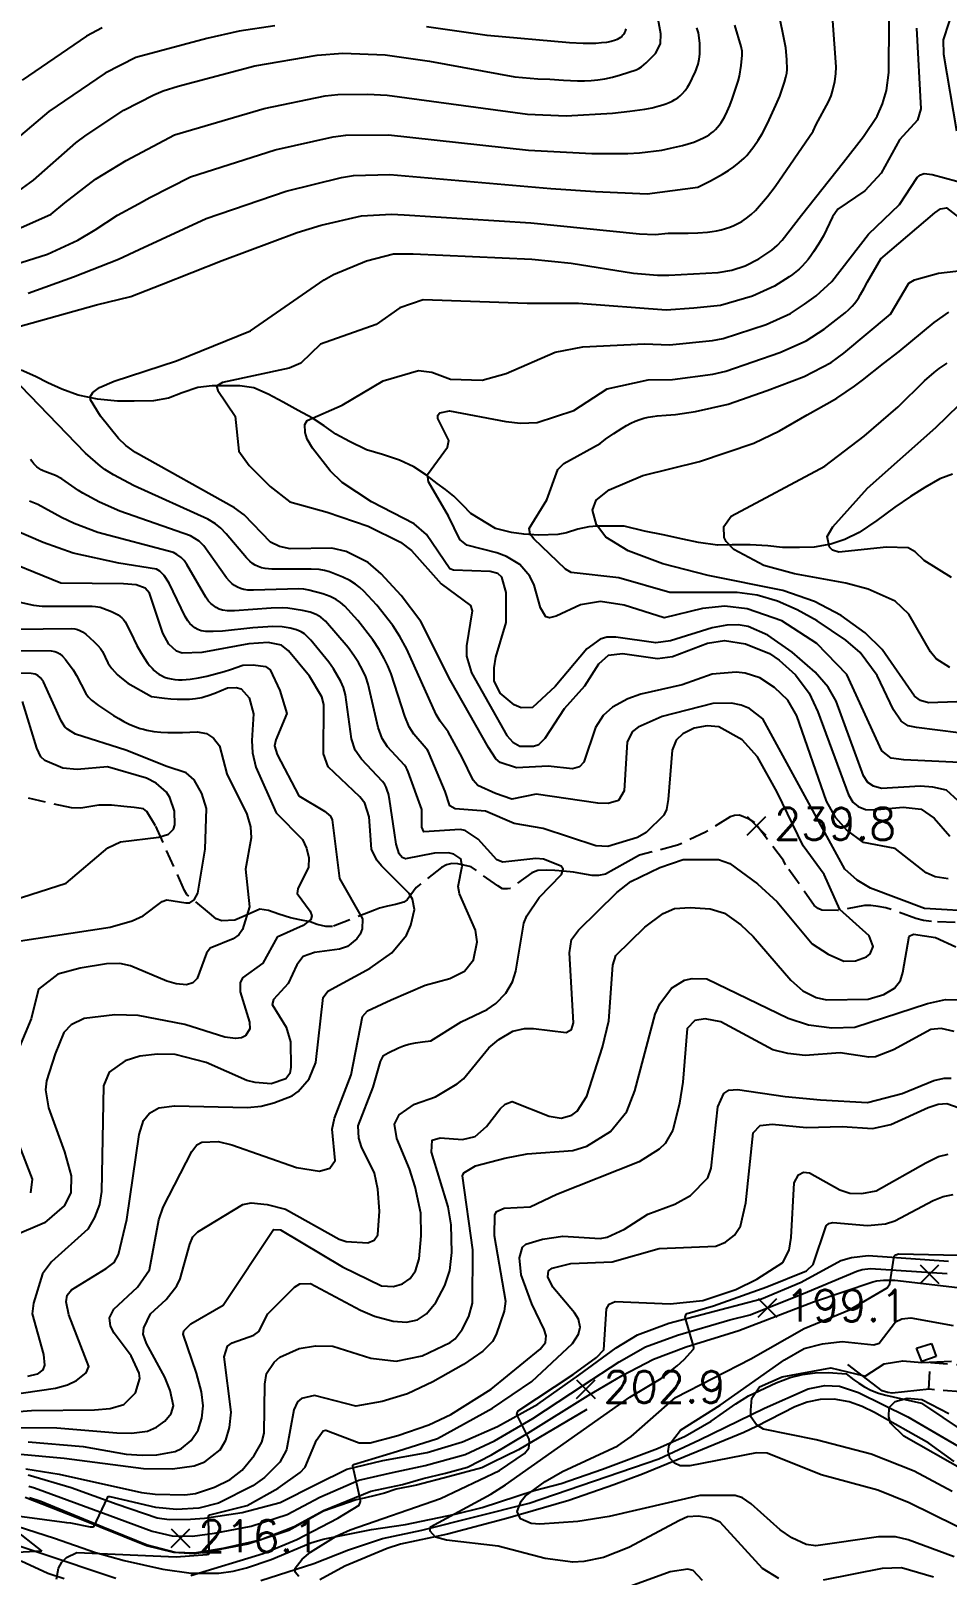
# Model space of a CAD drawing. Extents: x 197794 to 200030, y 561152 to 563931.
# Drawn here: x 199535.1 to 199795.2, y 561743 to 562181.1 of the extents above; entities that cross this region are included whole.
import ezdxf

# ---------------------------------------------------------------- set-up
doc = ezdxf.new("R2010")
doc.units = 0
doc.linetypes.add('5M2P5', pattern=[7.5, 5, -2.5])
for name, color, linetype in [('A0013110', 1, 'CONTINUOUS'), ('A0023119', 1, '5M2P5'), ('A0023210', 7, 'CONTINUOUS'), ('B0014116', 7, '5M2P5'), ('B0024120', 3, 'B0024120'), ('C0052211', 1, 'CONTINUOUS'), ('E0022112', 5, 'CONTINUOUS'), ('E0022115', 7, 'CONTINUOUS'), ('E0032111', 5, 'CONTINUOUS'), ('E0042326', 5, 'CONTINUOUS'), ('F0017111', 30, 'CONTINUOUS'), ('F0017114', 7, 'CONTINUOUS'), ('F0027132', 7, 'CONTINUOUS'), ('F0027217', 7, 'CONTINUOUS')]:
    doc.layers.add(name, color=color, linetype=linetype)
doc.styles.add('NGSW', font='romans.shx', dxfattribs={"bigfont": 'ngsw.shx'})
doc.linetypes.add('B0024120', pattern='A,10,-1.75,[133,ltypeshp.shx,S=0.75,R=0,X=0,Y=0],-3.25', length=15)

# ---------------------------------------------------------------- blocks, each defined once
blk = doc.blocks.new('F0027217')
at = {"layer": 'F0027217'}
for p, q in [((-2.652, 2.652), (2.652, -2.652)), ((-2.652, -2.652), (2.652, 2.652))]:
    blk.add_line(p, q, dxfattribs=at)
blk = doc.blocks.new('E0042326')
at = {"layer": 'E0042326'}
for p, q in [((24.848, 3.745), (34.848, -0.005)), ((24.848, -0.005), (24.848, 3.745)), ((-0.152, -0.005), (24.848, -0.005)), ((34.848, -0.005), (24.848, -3.755)), ((24.848, -0.005), (24.848, -3.755))]:
    blk.add_line(p, q, dxfattribs=at)

msp = doc.modelspace()

# ---------------------------------------------------------------- linework, layer by layer
at = {"layer": 'A0013110', "flags": 128}
for points in [[(199534.4, 561771.45), (199546.52, 561767.88), (199559.64, 561763.09), (199570.96, 561759.26), (199574.354, 561758.754), (199580.449, 561758.814), (199584.42, 561759.142), (199595.098, 561760.781), (199605.918, 561763.607), (199616.18, 561768.792), (199624.847, 561773.081), (199635.041, 561775.546), (199647.597, 561777.774), (199657.661, 561780.782), (199667.541, 561785.131), (199679.03, 561791.534), (199690.696, 561799.739), (199701.274, 561807.47), (199707.302, 561811.201), (199716.168, 561814.445), (199730.944, 561818.376), (199742.513, 561821.333), (199753.767, 561826.096), (199765.056, 561832.213), (199768.079, 561833.114), (199772.753, 561833.679), (199795.561, 561832.102)], [(199534.76, 561765.01), (199537.95, 561763.96), (199555.53, 561756.67), (199568.14, 561751.58), (199576.07, 561749.51), (199581.59, 561749.35), (199590.14, 561750.72), (199600.17, 561753.02), (199609.89, 561756.77), (199618.21, 561761.36), (199631.66, 561766.81), (199640.583, 561768.724), (199646.522, 561770.375), (199652.849, 561771.954), (199659.108, 561773.66), (199665.909, 561777.076), (199676.235, 561783.267), (199693.319, 561793.987), (199702.953, 561799.617), (199711.831, 561804.259), (199721.143, 561807.745), (199736.034, 561812.409), (199757.289, 561820.571), (199774.09, 561826.194), (199775.247, 561826.467), (199777.12, 561826.692), (199780.387, 561826.693), (199794.893, 561824.978), (199801.245, 561824.219)]]:
    msp.add_lwpolyline(points, dxfattribs=at)
at = {"layer": 'A0023119'}
msp.add_lwpolyline([(199797.497, 561928.164), (199790.775, 561928.41), (199788.51, 561928.76), (199786.357, 561929.329), (199777.763, 561932.348), (199775.594, 561932.715), (199773.565, 561932.979), (199771.729, 561933.025), (199764.183, 561931.528), (199759.654, 561931.695), (199758.639, 561932.155), (199757.473, 561932.937), (199749.372, 561944.523), (199748.79, 561945.71), (199740.639, 561956.457), (199739.053, 561957.483), (199736.235, 561958.635), (199734.863, 561958.507), (199733.614, 561958.118), (199726.655, 561953.792), (199718.706, 561950.057), (199707.904, 561947.29), (199704.642, 561945.486), (199700.604, 561943.154), (199698.196, 561941.896), (199696.231, 561941.486), (199694.43, 561941.515), (199691.272, 561942.071), (199689.112, 561942.448), (199686.209, 561942.682), (199683.857, 561942.9), (199681.392, 561942.987), (199679.067, 561942.944), (199677.278, 561942.29), (199671.132, 561937.757), (199670.372, 561937.667), (199668.974, 561937.706), (199667.677, 561938.54), (199660.105, 561943.94), (199656.335, 561944.783), (199654.577, 561944.899), (199653.067, 561944.509), (199651.645, 561943.752), (199644.481, 561938.052), (199641.933, 561934.599), (199640.991, 561933.914), (199638.599, 561933.241), (199636.336, 561932.813), (199634.127, 561932.237), (199632.634, 561931.689), (199620.756, 561927.004), (199618.841, 561926.997), (199616.374, 561927.565), (199614.405, 561928.388), (199611.483, 561928.928), (199608.851, 561929.434), (199605.516, 561930.479), (199602.567, 561931.595), (199600.127, 561931.927), (199598.224, 561931.125), (199595.039, 561929.627), (199593.041, 561928.807), (199589.309, 561928.592), (199587.743, 561929.216), (199585.805, 561930.843), (199579.352, 561936.107), (199578.78, 561937.198), (199570.548, 561955.584), (199568.042, 561959.674), (199567.113, 561960.422), (199564.48, 561960.797), (199561.49, 561961.031), (199558.036, 561961.473), (199554.444, 561961.486), (199552.138, 561961.066), (199549.272, 561960.636), (199546.624, 561960.644), (199532.811, 561963.766)], dxfattribs=at)
at = {"layer": 'A0023210', "flags": 128}
msp.add_lwpolyline([(199534.58, 561768.23), (199536.175, 561767.705), (199557.585, 561759.88), (199569.55, 561755.42), (199575.212, 561754.132), (199581.019, 561754.082), (199587.28, 561754.931), (199597.634, 561756.901), (199607.904, 561760.189), (199617.195, 561765.076), (199628.253, 561769.945), (199637.812, 561772.135), (199647.06, 561774.075), (199658.384, 561777.221), (199666.725, 561781.103), (199677.632, 561787.401), (199692.008, 561796.863), (199702.114, 561803.543), (199709.566, 561807.73), (199718.656, 561811.095), (199733.489, 561815.393), (199739.273, 561816.871), (199755.528, 561823.334), (199769.573, 561829.204), (199771.084, 561829.654), (199773.422, 561829.937), (199795.227, 561828.54)], dxfattribs=at)
at = {"layer": 'B0014116'}
msp.add_lwpolyline([(199786.477, 561807.347), (199790.746, 561808.709), (199792.079, 561804.991), (199788.008, 561803.575)], close=True, dxfattribs=at)
at = {"layer": 'B0014116', "flags": 128}
msp.add_lwpolyline([(199790.002, 561795.727), (199790.484, 561803.348), (199800.574, 561802.484), (199800.516, 561801.478), (199802.281, 561801.214), (199802.171, 561797.357), (199800.616, 561797.465), (199800.466, 561794.836)], close=True, dxfattribs=at)
at = {"layer": 'B0024120', "flags": 128}
msp.add_lwpolyline([(199790.089, 561795.719), (199779.613, 561794.584), (199778.397, 561794.755), (199776.747, 561795.305), (199766.976, 561802.767)], dxfattribs=at)
at = {"layer": 'C0052211', "flags": 128}
msp.add_lwpolyline([(199692.97, 561789.93), (199673.51, 561778.54), (199666.14, 561774.9), (199663.15, 561773.47), (199653.95, 561770.94), (199644.63, 561768.55), (199638.84, 561767.39), (199635.48, 561766.22), (199633.22, 561765.66), (199629.77, 561764.81), (199627.45, 561764.38), (199618.17, 561761.12), (199608.36, 561755.67), (199596.71, 561751.76), (199584.82, 561749.46), (199581.47, 561749.07), (199575.71, 561749.41), (199567.93, 561751.31), (199548.44, 561759.16), (199533.54, 561765.03)], dxfattribs=at)
at = {"layer": 'E0022112', "flags": 128}
msp.add_lwpolyline([(199796.77, 562055.318), (199793.156, 562054.037), (199788.873, 562051.574), (199784.835, 562049.068), (199780.371, 562046.036), (199775.237, 562042.215), (199770.206, 562038.848), (199766.167, 562036.849), (199762.239, 562035.48), (199757.469, 562034.65), (199753.335, 562034.521), (199748.51, 562034.599), (199744.33, 562035.055), (199739.33, 562035.291), (199734.208, 562035.272), (199730.004, 562035.256), (199724.608, 562035.935), (199720.138, 562036.959), (199714.574, 562038.162), (199709.317, 562039.235), (199703.561, 562040.648), (199695.729, 562040.619), (199693.475, 562040.427), (199690.418, 562039.751), (199687.152, 562038.751), (199684.689, 562038.262), (199679.288, 562038.102), (199675.074, 562038.313), (199671.515, 562038.781), (199667.027, 562039.918), (199659.975, 562044.21), (199657.763, 562046.614), (199655.184, 562049.105), (199652.817, 562051.036), (199650.495, 562052.75), (199647.4, 562055.098), (199643.852, 562057.489), (199639.789, 562059.327), (199634.976, 562060.9), (199630.391, 562062.29), (199625.592, 562064.606), (199621.73, 562066.76), (199618.391, 562069.081), (199615.07, 562071.272), (199611.041, 562073.398), (199606.759, 562075.751), (199602.458, 562078.06), (199598.379, 562079.837), (199594.443, 562080.46), (199590.352, 562080.454), (199586.62, 562080.388), (199582.496, 562079.927), (199578.07, 562078.425), (199574.151, 562076.942), (199569.959, 562076.192), (199564.435, 562076.049), (199559.671, 562076.11), (199554.049, 562076.605), (199548.52, 562077.8), (199543.934, 562079.452), (199539.933, 562081.282), (199536.395, 562083.034), (199532.359, 562084.899)], dxfattribs=at)
at = {"layer": 'E0022115', "flags": 128}
for points in [[(199600.369, 561741.473), (199615.468, 561746.284), (199625.311, 561750.179), (199634.934, 561753.388), (199646.131, 561755.732), (199676.553, 561763.354), (199713.41, 561775.947), (199724.962, 561781.389), (199743.38, 561790.344), (199755.734, 561795.812), (199760.517, 561796.761), (199764.611, 561796.598), (199770.063, 561794.827), (199784.093, 561787.911), (199808.571, 561773.647)], [(199494.11, 561763.866), (199559.268, 561742.075)]]:
    msp.add_lwpolyline(points, dxfattribs=at)
at = {"layer": 'E0032111', "flags": 128}
for points in [[(199520.55, 561760.27), (199541.86, 561753.49), (199553.45, 561749.41), (199561.59, 561747.11), (199572.6, 561744.66), (199580.58, 561743.58), (199588.46, 561743.52), (199592.54, 561744.11), (199596.29, 561745.03), (199603.32, 561747.46), (199614.6, 561752.1), (199618.05, 561753.18), (199631.78, 561755.91), (199641.5, 561757.35), (199655.58, 561760.24), (199663.21, 561762.21), (199678.01, 561766.96), (199685.61, 561769.01), (199697.42, 561773.04), (199712.96, 561778.93), (199720.85, 561782.41), (199728.21, 561786.63), (199735.24, 561791.63), (199738.85, 561793.82), (199746.68, 561797.57), (199750.63, 561799.03), (199754.19, 561799.93), (199757.78, 561800.42), (199761.54, 561800.49), (199766.507, 561800.137), (199768.765, 561798.396), (199770.138, 561797.435), (199771.731, 561796.447), (199773.561, 561795.471), (199775.74, 561794.634), (199777.822, 561794.078), (199779.921, 561793.614), (199787.932, 561791.758), (199800.08, 561783.64)], [(199797.18, 561775.19), (199790.04, 561780.39), (199774.61, 561789.1), (199771.07, 561790.85), (199767.36, 561792.19), (199763.1, 561792.88), (199759.12, 561792.83), (199755.47, 561792.08), (199751.97, 561790.73), (199741.06, 561785.2), (199737.49, 561783.47), (199708.76, 561771.64), (199700.56, 561768.57), (199687.78, 561764.2), (199670.48, 561759.12), (199653.4, 561754.65), (199640.06, 561751.78), (199636.24, 561750.58), (199624.27, 561745.54), (199617.13, 561741.61)], [(199544.57, 561741.92), (199539.92, 561743.46), (199532.41, 561746.93)]]:
    msp.add_lwpolyline(points, dxfattribs=at)
at = {"layer": 'F0017111'}
for points, elevation in [([(199529.102, 562096.55), (199553.77, 562103.44), (199563.5, 562105.73), (199572.2, 562109.14), (199589.42, 562115.98), (199610.75, 562123.97), (199617.49, 562126.05), (199628.99, 562128.62), (199637.48, 562129.09), (199641.09, 562128.99), (199677.02, 562126.67), (199707.9, 562123.54), (199712.36, 562123.38), (199715.999, 562123.714), (199721.67, 562123.705), (199724.449, 562123.806), (199727.162, 562124.035), (199728.487, 562124.21), (199729.786, 562124.433), (199731.057, 562124.709), (199732.298, 562125.043), (199733.506, 562125.441), (199734.677, 562125.908), (199735.81, 562126.449), (199736.9, 562127.07), (199738.253, 562127.999), (199739.54, 562129.053), (199740.771, 562130.215), (199741.954, 562131.466), (199743.1, 562132.788), (199744.218, 562134.165), (199746.407, 562137.007), (199757.133, 562152.726), (199758.036, 562154.559), (199761.495, 562160.993), (199762.26, 562162.723), (199762.694, 562164.016), (199763.309, 562166.754), (199763.627, 562168.909), (199763.741, 562170.984), (199762.29, 562190.601)], 230), ([(199797.926, 562152.673), (199794.231, 562174.402), (199794.137, 562178.641), (199799.025, 562193.49)], 215), ([(199534.34, 562106.73), (199547.24, 562111.33), (199560.01, 562116.37), (199565.91, 562119.12), (199584.91, 562127.87), (199607.61, 562135.69), (199623.28, 562139.56), (199626.75, 562140.1), (199637.06, 562140.37), (199682.7, 562136.46), (199695.35, 562135.53), (199710.1, 562134.94), (199724.42, 562136.8), (199727.994, 562138.584), (199729.746, 562139.511), (199731.456, 562140.479), (199733.108, 562141.504), (199734.69, 562142.597), (199736.187, 562143.775), (199737.585, 562145.05), (199738.323, 562145.815), (199739.028, 562146.613), (199739.702, 562147.442), (199740.346, 562148.299), (199741.557, 562150.092), (199742.677, 562151.973), (199743.726, 562153.924), (199744.721, 562155.928), (199746.621, 562160.025), (199747.751, 562162.662), (199749.062, 562166.559), (199749.438, 562167.99), (199749.659, 562169.13), (199749.76, 562170.222), (199749.736, 562173.054), (199749.437, 562176.332), (199747.183, 562187.587)], 235), ([(199604.38, 562182.56), (199594.21, 562181.02), (199585.03, 562178.97), (199564.9, 562173.6), (199556.2, 562169.12), (199540.27, 562158.23), (199528.52, 562148.31)], 255), ([(199530.54, 562114.81), (199539.81, 562117.81), (199548.42, 562121.72), (199553.38, 562124.72), (199559.68, 562128.82), (199565.64, 562132.02), (199568.86, 562133.85), (199580.41, 562139.77), (199604.48, 562147.41), (199620.98, 562151.12), (199624.52, 562151.58), (199636.64, 562151.65), (199676.39, 562147.25), (199694.35, 562146.38), (199704.55, 562146.38), (199707.84, 562146.51), (199714.23, 562147.33), (199716.647, 562147.822), (199720.046, 562148.632), (199721.701, 562149.084), (199723.305, 562149.594), (199724.838, 562150.182), (199726.285, 562150.865), (199726.971, 562151.248), (199727.628, 562151.663), (199728.255, 562152.112), (199728.849, 562152.596), (199729.464, 562153.174), (199730.04, 562153.795), (199730.579, 562154.458), (199731.084, 562155.158), (199731.557, 562155.893), (199732, 562156.66), (199732.811, 562158.28), (199733.538, 562159.993), (199734.201, 562161.775), (199735.421, 562165.458), (199735.914, 562166.908), (199736.255, 562168.243), (199736.784, 562171.293), (199737.028, 562174.259), (199736.983, 562175.424), (199736.765, 562176.668), (199734.955, 562182.727)], 240), ([(199531.35, 562124.87), (199540.88, 562129.18), (199544.8, 562132.34), (199553.43, 562139.08), (199562.15, 562144.34), (199575.9, 562151.66), (199601.34, 562159.14), (199618.69, 562162.68), (199622.28, 562163.06), (199630.69, 562163.19), (199636.22, 562162.93), (199676.07, 562157.54), (199687.08, 562157.05), (199700.26, 562157.78), (199705.137, 562158.369), (199709.434, 562158.966), (199711.513, 562159.347), (199713.51, 562159.826), (199714.469, 562160.112), (199715.396, 562160.435), (199716.289, 562160.8), (199717.144, 562161.209), (199717.957, 562161.667), (199718.726, 562162.178), (199719.446, 562162.747), (199720.114, 562163.377), (199720.841, 562164.212), (199721.499, 562165.127), (199722.099, 562166.113), (199722.649, 562167.156), (199723.159, 562168.247), (199723.641, 562169.372), (199724.554, 562171.68), (199724.855, 562173.155), (199724.988, 562174.513), (199725.026, 562175.997), (199724.977, 562177.603), (199724.841, 562179.188), (199724.621, 562180.585), (199724.161, 562181.974)], 245), ([(199555.38, 562182.04), (199550.91, 562179.64), (199532.7, 562167.12)], 260), ([(199786.477, 562181.938), (199787.776, 562159.064), (199786.822, 562155.818), (199781.716, 562150.195), (199776.494, 562140.759), (199771.798, 562135.77), (199764.155, 562130.539), (199762.645, 562128.357), (199760.086, 562122.947), (199758.727, 562120.648), (199757.307, 562118.409), (199756.556, 562117.331), (199755.767, 562116.29), (199754.933, 562115.294), (199754.045, 562114.349), (199753.182, 562113.535), (199752.274, 562112.764), (199751.328, 562112.031), (199750.35, 562111.33), (199748.326, 562109.995), (199746.25, 562108.71), (199739.92, 562105.85), (199730.89, 562103.22), (199723.35, 562102.43), (199715.49, 562101.94), (199690.61, 562103.82), (199676, 562103.75), (199646.49, 562104.86), (199639.88, 562102.554), (199633.137, 562097.875), (199617.306, 562092.235), (199611.741, 562086.892), (199608.411, 562085.472), (199589.56, 562081.364), (199587.811, 562080.34), (199588.223, 562079.08), (199593.108, 562071.854), (199594.194, 562061.933), (199597.072, 562057.792), (199603.077, 562051.862), (199608.643, 562047.543), (199619.189, 562044.589), (199630.877, 562040.606), (199640.091, 562036.077), (199643.159, 562033.676), (199651.581, 562024.28), (199659.911, 562018.075), (199660.402, 562016.573), (199658.79, 562006.63), (199658.793, 562003.736), (199660.156, 561999.034), (199670.2, 561981.24), (199671.968, 561979.293), (199673.895, 561978.186), (199677.829, 561978.164), (199679.278, 561978.678), (199681.086, 561980.441), (199686.638, 561988.887), (199692.344, 561995.286), (199696.301, 562001.532), (199699.098, 562004.006), (199703.068, 562004.439), (199712.997, 562003.032), (199717.286, 562003.598), (199727.209, 562007.431), (199732.021, 562008.215), (199737.945, 562007.26), (199744.784, 562004.483), (199747.568, 562002.63), (199752.129, 561998.391), (199756.029, 561993.209), (199758.499, 561987.932), (199767.214, 561964.358), (199768.467, 561962.321), (199769.94, 561961.046), (199772.067, 561960.184), (199774.302, 561960.093), (199782.768, 561960.906), (199787.811, 561960.359), (199791.487, 561957.755), (199795.975, 561952.642)], 220), ([(199703.974, 562181.719), (199703.834, 562181.06), (199703.666, 562180.634), (199703.443, 562180.241), (199703.165, 562179.88), (199702.835, 562179.55), (199702.455, 562179.249), (199702.025, 562178.977), (199701.549, 562178.733), (199701.028, 562178.515), (199699.858, 562178.155), (199698.529, 562177.888), (199697.056, 562177.707), (199695.453, 562177.601), (199693.734, 562177.564), (199691.915, 562177.586), (199688.031, 562177.775), (199664.612, 562179.862), (199647.43, 562182.31)], 255), ([(199798.295, 561962.707), (199794.997, 561965.685), (199791.13, 561966.597), (199787.613, 561966.812), (199776.57, 561966.163), (199774.295, 561966.806), (199772.661, 561967.888), (199771.422, 561969.732), (199763.682, 561990.996), (199761.452, 561994.881), (199757.738, 561999.203), (199751.241, 562004.891), (199744.348, 562009.721), (199738.715, 562012.113), (199735.856, 562012.569), (199732.704, 562012.549), (199728.525, 562011.752), (199716.653, 562008.078), (199712.483, 562007.536), (199701.182, 562009.1), (199698.637, 562009.093), (199696.697, 562008.548), (199692.904, 562005.836), (199683.96, 561995.098), (199677.54, 561989.183), (199674.285, 561989.062), (199672.32, 561989.911), (199668.357, 561993.209), (199666.617, 561996.743), (199666.599, 562000.418), (199667.138, 562003.422), (199670.056, 562013.323), (199670.065, 562021.805), (199668.794, 562026.129), (199667.706, 562027.195), (199665.508, 562027.708), (199655.121, 562028.105), (199654.068, 562028.523), (199647.396, 562038.269), (199643.91, 562041.302), (199631.779, 562047.559), (199623.451, 562052.997), (199620.036, 562056.353), (199615.03, 562062.785), (199613.595, 562065.301), (199612.964, 562067.182), (199612.925, 562069.424), (199613.559, 562070.572), (199623.468, 562074.911), (199635.103, 562081.802), (199645.174, 562084.777), (199648.926, 562084.298), (199654.273, 562082.334), (199663.269, 562082.053), (199670.079, 562083.948), (199683.92, 562089.987), (199691.806, 562091.469), (199709.32, 562092.332), (199716.36, 562092.06), (199728.61, 562093.29), (199731.62, 562093.89), (199743.83, 562097.85), (199750.7, 562100.97), (199754.71, 562103.58), (199758, 562105.99), (199762.44, 562110.07), (199772.922, 562123.427), (199781.705, 562131.881), (199786.712, 562139.538), (199787.604, 562140.258), (199788.679, 562140.664), (199790.916, 562140.406), (199801.469, 562137.582)], 215), ([(199798.823, 561973.593), (199782.927, 561974.287), (199779.344, 561974.813), (199776.683, 561976.879), (199766.77, 561998.494), (199758.265, 562007.277), (199748.328, 562013.743), (199738.411, 562017.117), (199732.061, 562017.93), (199725.796, 562017.205), (199714.896, 562014.555), (199703.497, 562018.182), (199696.808, 562019.235), (199691.099, 562018.26), (199684.199, 562015.08), (199682.35, 562014.597), (199681.313, 562014.902), (199679.745, 562017.476), (199678.033, 562023.861), (199676.747, 562026.424), (199673.933, 562029.757), (199670.179, 562032.046), (199667.421, 562033.073), (199658.831, 562035.23), (199656.876, 562036.848), (199653.641, 562043.462), (199647.965, 562053.191), (199647.709, 562055.253), (199653.409, 562063.031), (199653.765, 562064.947), (199650.652, 562071.194), (199650.638, 562072.133), (199651.18, 562072.769), (199654.001, 562073.308), (199669.902, 562070.347), (199674.095, 562069.856), (199678.806, 562070.026), (199689.225, 562073.456), (199698.678, 562079.607), (199710.382, 562082.121), (199717.23, 562082.19), (199728.7, 562083.71), (199732.35, 562084.57), (199747.74, 562089.85), (199755.15, 562093.22), (199760.26, 562096.53), (199766.25, 562101.13), (199767.28, 562102.072), (199768.26, 562103.055), (199768.919, 562103.818), (199769.531, 562104.62), (199770.102, 562105.455), (199770.64, 562106.318), (199771.641, 562108.103), (199772.588, 562109.932), (199776.418, 562116.464), (199791.71, 562129.554), (199793.361, 562130.673), (199795.008, 562130.928), (199801.324, 562126.044)], 210), ([(199804.392, 561981.21), (199786.544, 561983.469), (199784.165, 561983.991), (199782.176, 561985.3), (199779.975, 561988.451), (199775.331, 561998.221), (199770.536, 562004.779), (199766.476, 562008.221), (199758.284, 562013.719), (199752.681, 562016.877), (199747.026, 562019.363), (199741.32, 562021.035), (199735.563, 562021.747), (199716.466, 562021.76), (199702.049, 562025.91), (199688.526, 562027.425), (199686.878, 562028.364), (199677.845, 562037.042), (199676.847, 562038.321), (199676.566, 562039.993), (199681.604, 562048.059), (199684.685, 562056.731), (199686.383, 562058.394), (199696.695, 562064.073), (199698.253, 562065.288), (199700.593, 562066.922), (199702.967, 562068.459), (199704.177, 562069.161), (199705.408, 562069.802), (199706.663, 562070.37), (199707.949, 562070.853), (199709.157, 562071.214), (199710.39, 562071.504), (199711.644, 562071.732), (199712.916, 562071.909), (199715.499, 562072.151), (199718.11, 562072.31), (199723.79, 562073.18), (199733.08, 562075.24), (199744.14, 562079.08), (199754.63, 562083.11), (199762.33, 562087.09), (199765.846, 562089.667), (199779.089, 562100.806), (199784.375, 562109.518), (199785.898, 562110.49), (199792.749, 562112.417), (199802.603, 562113.489)], 205), ([(199796.016, 562000.533), (199792.08, 562002.94), (199790.476, 562004.988), (199784.346, 562015.616), (199780.495, 562019.334), (199772.76, 562022.688), (199766.428, 562024.465), (199751.851, 562027.095), (199743.151, 562029.476), (199734.674, 562034.02), (199732.503, 562036.254), (199731.963, 562037.439), (199731.805, 562040.511), (199733.885, 562043.461), (199760.468, 562057.61), (199771.699, 562066.121), (199781.324, 562074.464), (199788.787, 562081.801), (199791.499, 562084.222), (199792.913, 562085.337), (199794.397, 562086.335), (199795.23, 562086.812)], 195), ([(199804.757, 561931.193), (199788.826, 561932.127), (199773.459, 561937.938), (199769.628, 561940.176), (199766.19, 561943.314), (199742.896, 561985.922), (199739.153, 561988.85), (199736.743, 561989.867), (199734.042, 561990.426), (199728.728, 561990.323), (199714.363, 561986.617), (199707.483, 561983.614), (199705.897, 561982.307), (199704.395, 561979.456), (199703.516, 561965.555), (199701.932, 561962.812), (199699.02, 561961.948), (199696.073, 561961.988), (199678.538, 561964.567), (199671.686, 561963.165), (199666.987, 561964.725), (199662, 561967.049), (199660.69, 561968.57), (199657.525, 561974.93), (199653.568, 561982.289), (199651.271, 561985.27), (199650.143, 561987.185), (199641.815, 562005.716), (199639.87, 562009.306), (199637.853, 562012.392), (199633.288, 562018.164), (199629.647, 562022.179), (199628.512, 562023.238), (199627.303, 562024.159), (199625.697, 562025.153), (199623.679, 562026.151), (199619.851, 562027.634), (199618.492, 562028.019), (199616.979, 562028.28), (199614.647, 562028.454), (199603.514, 562028.442), (199601.62, 562028.575), (199600.549, 562028.823), (199599.674, 562029.154), (199598.838, 562029.559), (199598.045, 562030.043), (199597.278, 562030.653), (199596.311, 562031.66), (199590.56, 562038.465), (199589.028, 562040.077), (199587.556, 562041.281), (199585.327, 562042.625), (199564.432, 562052.082), (199558.559, 562055.202), (199556.161, 562056.693), (199554.855, 562057.65), (199550.659, 562061.365), (199532.304, 562080.365)], 230), ([(199796.438, 562026.038), (199788.687, 562030.892), (199786.116, 562033.314), (199784.11, 562034.478), (199778.008, 562034.647), (199764.483, 562033.216), (199762.671, 562033.804), (199761.812, 562034.631), (199761.189, 562037.662), (199762.787, 562040.412), (199772.562, 562051.366), (199791.964, 562068.587), (199798.532, 562074.905)], 190), ([(199534.379, 561780.82), (199549.977, 561779.514), (199562.189, 561777.273), (199566.725, 561776.998), (199570.899, 561777.097), (199576.122, 561778.086), (199577.884, 561778.94), (199580.616, 561781.227), (199582.572, 561784.149), (199583.669, 561787.497), (199584.011, 561791.007), (199583.537, 561794.965), (199582.158, 561800.305), (199578.385, 561811.322), (199578.503, 561812.251), (199580.575, 561814.328), (199589.669, 561819.615), (199603.986, 561841.013), (199605.949, 561840.945), (199623.583, 561830.439), (199634.672, 561825.104), (199638.034, 561824.885), (199640.645, 561825.624), (199642.772, 561827.188), (199644.294, 561829.326), (199645.343, 561832.748), (199645.909, 561839.249), (199645.811, 561845.655), (199644.166, 561853.109), (199642.558, 561858.239), (199638.958, 561866.883), (199638.315, 561870.94), (199639.712, 561873.538), (199643.992, 561876.599), (199650.004, 561878.687), (199656.094, 561882.41), (199657.889, 561883.791), (199665.155, 561892.548), (199667.914, 561894.953), (199671.919, 561897.335), (199675.237, 561898.092), (199677.795, 561898.074), (199687.027, 561896.954), (199688.58, 561897.778), (199689.129, 561899.724), (199688.031, 561919.568), (199688.538, 561923.3), (199690.555, 561925.938), (199701.468, 561936.639), (199705.452, 561939.785), (199713.636, 561943.791), (199720.306, 561946.039), (199730.315, 561946.048), (199733.515, 561944.913), (199741.386, 561939.082), (199746.944, 561933.989), (199756.93, 561922.081), (199761.479, 561919.207), (199765.888, 561917.171), (199769.157, 561917.26), (199772.306, 561918.404), (199773.328, 561919.242), (199774.247, 561921.312), (199773.054, 561924.333), (199764.782, 561931.879), (199760.298, 561941.816), (199754.355, 561949.89), (199746.959, 561965.174), (199741.37, 561975.192), (199737.057, 561980.015), (199730.393, 561983.689), (199727.112, 561983.999), (199723.364, 561983.261), (199720.205, 561981.725), (199718.327, 561979.935), (199717.135, 561977.074), (199716.029, 561963.099), (199715.551, 561960.22), (199714.751, 561958.593), (199709.82, 561953.734), (199707.307, 561952.257), (199698.916, 561949.68), (199695.461, 561949.905), (199680.502, 561954.842), (199672.269, 561956.249), (199664.185, 561959.79), (199655.547, 561960.418), (199654.016, 561961.258), (199652.701, 561965.315), (199648.16, 561976.14), (199647.951, 561976.625), (199647.721, 561977.058), (199647.361, 561977.56), (199643.853, 561981.624), (199642.539, 561983.715), (199641.306, 561986.654), (199637.371, 561998.74), (199636.491, 562000.944), (199635.421, 562003.089), (199633.978, 562005.613), (199632.205, 562008.33), (199627.914, 562013.827), (199624.207, 562017.93), (199623.024, 562018.983), (199621.776, 562019.803), (199620.125, 562020.62), (199618.047, 562021.391), (199614.04, 562022.45), (199612.636, 562022.695), (199611.179, 562022.83), (199598.276, 562022.431), (199596.695, 562022.487), (199595.537, 562022.658), (199594.599, 562022.94), (199593.749, 562023.32), (199592.946, 562023.785), (199592.191, 562024.325), (199591.474, 562024.97), (199590.626, 562025.973), (199584.177, 562035.011), (199582.872, 562036.335), (199580.467, 562037.871), (199560.421, 562044.884), (199554.58, 562047.411), (199549.84, 562049.959), (199548.665, 562050.717), (199543.951, 562054.037), (199542.119, 562054.973), (199539.065, 562056.087), (199538.603, 562056.307), (199538.093, 562056.591), (199537.478, 562056.982), (199536.839, 562057.437), (199536.319, 562057.876), (199535.945, 562058.277), (199535.651, 562058.668), (199535.389, 562059.074), (199535.118, 562059.576)], 235), ([(199531.344, 561784.847), (199542.511, 561784.819), (199559.493, 561783.4), (199563.73, 561783.302), (199568.26, 561783.834), (199570.769, 561784.919), (199573.144, 561786.658), (199574.92, 561788.797), (199575.576, 561791.029), (199574.699, 561795.374), (199573.167, 561799.146), (199567.939, 561808.675), (199567.031, 561811.372), (199567.169, 561813.174), (199569.105, 561817.075), (199573.572, 561821.227), (199576.545, 561825.028), (199577.527, 561827.061), (199580.227, 561836.909), (199581.098, 561838.939), (199582.543, 561840.34), (199595.307, 561848.143), (199597.66, 561848.65), (199602.225, 561848.143), (199607.356, 561846.851), (199622.649, 561838.319), (199624.656, 561837.659), (199630.79, 561837.248), (199632.562, 561838.059), (199633.623, 561839.54), (199634.066, 561846.228), (199633.61, 561852.467), (199632.671, 561857), (199628.996, 561864.47), (199628.237, 561867.005), (199628.054, 561870.505), (199632.25, 561881.442), (199634.34, 561888.723), (199635.235, 561890.456), (199636.588, 561891.188), (199639.466, 561892.571), (199640.934, 561893.161), (199642.438, 561893.629), (199643.384, 561893.843), (199644.343, 561894.011), (199646.284, 561894.271), (199648.661, 561894.603), (199657.243, 561900.008), (199664.665, 561903.517), (199667.096, 561905.184), (199669.984, 561908.142), (199671.874, 561911.299), (199672.766, 561914.321), (199675.067, 561927.985), (199675.929, 561930.092), (199679.441, 561935.273), (199685.736, 561941.778), (199686.171, 561943.256), (199685.629, 561944.184), (199680.676, 561946.169), (199678.496, 561946.353), (199669.077, 561945.304), (199667.418, 561945.938), (199662.069, 561951.793), (199658.429, 561954.221), (199656.956, 561954.552), (199646.711, 561953.868), (199646.137, 561955.163), (199646.135, 561960.227), (199642.224, 561970.919), (199641.949, 561971.578), (199641.64, 561972.166), (199641.146, 561972.84), (199636.391, 561978.045), (199634.855, 561980.407), (199633.742, 561983.466), (199630.912, 561995.763), (199630.192, 561997.904), (199629.277, 561999.816), (199628.131, 562001.884), (199626.835, 562003.956), (199625.211, 562006.19), (199618.776, 562013.647), (199617.461, 562014.785), (199616.139, 562015.525), (199614.405, 562016.17), (199612.239, 562016.708), (199608.107, 562017.307), (199606.672, 562017.397), (199603.369, 562017.321), (199592.963, 562016.575), (199590.901, 562016.602), (199589.516, 562016.776), (199588.545, 562017.092), (199587.72, 562017.531), (199586.954, 562018.064), (199586.243, 562018.67), (199585.573, 562019.375), (199584.797, 562020.447), (199579.405, 562029.772), (199578.652, 562030.83), (199577.792, 562031.706), (199576.599, 562032.566), (199575.614, 562033.114), (199554.128, 562038.794), (199547.44, 562041.361), (199543.838, 562043.105), (199537.094, 562046.797), (199534.783, 562047.657)], 240), ([(199506.459, 561787.404), (199535.275, 561789.69), (199553.219, 561789.892), (199557.651, 561790.241), (199561.519, 561791.374), (199564.867, 561794.704), (199566.094, 561798.79), (199565.857, 561800.291), (199563.592, 561805.177), (199558.758, 561811.653), (199557.74, 561813.632), (199557.473, 561815.965), (199558.683, 561818.46), (199565.365, 561824.653), (199568.812, 561829.603), (199571.417, 561843.838), (199572.721, 561847.34), (199580.839, 561863.213), (199582.255, 561865.118), (199583.652, 561865.833), (199588.315, 561865.971), (199592.15, 561865.076), (199610.515, 561858.638), (199617.016, 561857.621), (199620.002, 561858.412), (199621.522, 561860.652), (199620.624, 561869.547), (199621.345, 561872.674), (199626.088, 561884.952), (199629.29, 561901.439), (199630.683, 561903.057), (199637.383, 561906.23), (199647.041, 561910.373), (199654.045, 561912.233), (199658.205, 561914.334), (199660.813, 561917.566), (199661.766, 561922.625), (199661.369, 561926.025), (199656.832, 561936.301), (199656.425, 561938.387), (199657.586, 561944.122), (199657.201, 561946.175), (199655.208, 561947.543), (199653.705, 561947.877), (199649.709, 561947.837), (199641.422, 561946.233), (199640.49, 561946.636), (199639.633, 561947.674), (199638.822, 561950.401), (199638.357, 561953.595), (199636.935, 561963.129), (199636.612, 561964.689), (199636.288, 561965.698), (199635.947, 561966.532), (199635.559, 561967.273), (199634.93, 561968.119), (199628.93, 561974.466), (199627.171, 561977.098), (199626.177, 561980.277), (199624.453, 561992.786), (199623.891, 561994.864), (199623.108, 561996.576), (199621.048, 562000.112), (199619.732, 562001.996), (199614.564, 562008.27), (199613.578, 562009.327), (199612.795, 562010.037), (199611.868, 562010.654), (199610.564, 562011.225), (199608.768, 562011.704), (199606.485, 562012.012), (199603.837, 562012.114), (199598.162, 562011.802), (199589.552, 562010.832), (199586.908, 562010.687), (199584.835, 562010.705), (199583.448, 562010.892), (199582.489, 562011.244), (199581.69, 562011.742), (199580.962, 562012.344), (199580.294, 562013.016), (199579.668, 562013.788), (199578.924, 562015.016), (199574.384, 562024.409), (199573.01, 562026.63), (199571.698, 562027.827), (199570.746, 562028.364), (199560.093, 562030.109), (199547.116, 562032.99), (199538.631, 562035.988), (199530.255, 562039.528)], 245), ([(199515.146, 562022.708), (199535.892, 562018.151), (199538.362, 562017.952), (199552.571, 562017.896), (199553.429, 562017.826), (199554.103, 562017.725), (199554.778, 562017.583), (199555.58, 562017.347), (199557.984, 562016.392), (199559.116, 562015.857), (199559.898, 562015.412), (199560.467, 562015.013), (199560.97, 562014.596), (199561.435, 562014.113), (199561.876, 562013.492), (199563.391, 562010.574), (199565.252, 562006.763), (199566.226, 562004.948), (199567.251, 562003.241), (199568.344, 562001.677), (199568.921, 562000.961), (199569.522, 562000.294), (199570.148, 561999.68), (199570.802, 561999.126), (199571.487, 561998.634), (199572.203, 561998.21), (199573.088, 561997.801), (199574.017, 561997.486), (199574.987, 561997.257), (199575.996, 561997.109), (199577.04, 561997.037), (199578.117, 561997.032), (199579.223, 561997.09), (199580.356, 561997.203), (199582.69, 561997.574), (199585.094, 561998.093), (199590.02, 561999.381), (199591.781, 561999.934), (199595.316, 562001.163), (199598.191, 562001.239), (199601.715, 562000.797), (199603.029, 561999.854), (199605.8, 561993.951), (199607.822, 561987.411), (199604.681, 561979.956), (199604.285, 561978.251), (199605.06, 561975.862), (199611.194, 561964.095), (199618.426, 561959.741), (199620.166, 561958.324), (199620.695, 561957.314), (199622.753, 561940.66), (199629.255, 561929.181), (199629.152, 561926.331), (199628.634, 561924.866), (199627.698, 561923.503), (199624.962, 561921.316), (199622.706, 561920.561), (199615.617, 561919.619), (199612.427, 561918.496), (199610.612, 561916.128), (199608.147, 561910.854), (199604.027, 561906.303), (199603.651, 561904.849), (199607.583, 561898.464), (199608.849, 561894.284), (199608.95, 561887.092), (199608.658, 561885.306), (199607.501, 561883.785), (199603.351, 561882.407), (199598.747, 561882.732), (199596.406, 561883.372), (199584.919, 561888.445), (199576.127, 561890.661), (199571.07, 561890.783), (199566.037, 561890.196), (199561.93, 561888.948), (199557.363, 561885.653), (199555.706, 561881.78), (199555.196, 561851.876), (199554.576, 561848.146), (199553.152, 561844.417), (199551.25, 561841.158), (199540.975, 561831.921), (199538.466, 561828.468), (199535.835, 561820.194), (199535.54, 561817.107), (199538.712, 561805.594), (199539.025, 561802.558), (199538.518, 561801.254), (199536.932, 561800.02), (199534.15, 561799.323)], 255), ([(199530.704, 562011.411), (199546.581, 562011.565), (199547.598, 562011.448), (199548.318, 562011.263), (199548.999, 562011.008), (199549.738, 562010.609), (199550.701, 562009.927), (199551.903, 562008.945), (199553.12, 562007.836), (199554.133, 562006.785), (199554.883, 562005.868), (199555.431, 562005.024), (199556.967, 562001.873), (199557.499, 562001.004), (199558.125, 562000.212), (199559.66, 561998.552), (199560.348, 561997.893), (199562.692, 561996.078), (199569.411, 561992.237), (199573.029, 561991.797), (199574.829, 561991.626), (199576.62, 561991.512), (199578.397, 561991.477), (199580.157, 561991.539), (199581.898, 561991.717), (199583.615, 561992.032), (199584.546, 561992.268), (199585.47, 561992.545), (199587.302, 561993.198), (199589.118, 561993.945), (199590.925, 561994.739), (199593.416, 561994.871), (199594.856, 561994.414), (199597.115, 561991.928), (199598.316, 561987.349), (199597.82, 561979.789), (199598.008, 561976.301), (199599.01, 561972.26), (199604.748, 561959.286), (199612.197, 561951.735), (199613.378, 561949.239), (199614.008, 561946.493), (199613.944, 561943.831), (199610.862, 561937.74), (199610.737, 561936.381), (199614.415, 561931.341), (199614.851, 561930.011), (199614.606, 561929.044), (199612.383, 561927.329), (199605.054, 561923.948), (199600.936, 561916.598), (199595.188, 561912.479), (199594.516, 561911.06), (199594.534, 561908.521), (199597.138, 561899.838), (199597.261, 561897.968), (199596.084, 561896.028), (199594.916, 561895.45), (199593.172, 561895.2), (199590.137, 561895.665), (199578.876, 561899.175), (199565.59, 561901.77), (199558.966, 561901.961), (199550.247, 561900.963), (199546.6, 561899.079), (199544.462, 561896.925), (199542.015, 561890.885), (199539.592, 561883.241), (199539.241, 561880.672), (199540.116, 561875.598), (199544.644, 561863.126), (199546.536, 561856.262), (199546.501, 561851.44), (199544.588, 561847.753), (199539.037, 561842.94), (199529.872, 561839.058)], 260), ([(199511.362, 562005.405), (199540.884, 562005.216), (199541.95, 562005.037), (199542.699, 562004.757), (199543.39, 562004.369), (199544.108, 562003.759), (199544.996, 562002.742), (199547.113, 561999.802), (199548.061, 561998.258), (199550.711, 561993.136), (199551.462, 561992.078), (199552.301, 561991.273), (199554.279, 561989.773), (199557.161, 561987.834), (199558.613, 561986.903), (199560.078, 561986.017), (199561.561, 561985.193), (199563.066, 561984.445), (199564.597, 561983.789), (199566.16, 561983.24), (199567.109, 561982.968), (199568.07, 561982.737), (199570.025, 561982.387), (199572.017, 561982.169), (199574.041, 561982.059), (199576.091, 561982.036), (199578.159, 561982.079), (199582.326, 561982.274), (199585.016, 561981.738), (199586.94, 561980.46), (199588.639, 561978.29), (199590.727, 561970.291), (199596.385, 561958.918), (199597.438, 561955.295), (199597.629, 561952.206), (199596.056, 561943.309), (199597.181, 561932.572), (199595.188, 561926.14), (199594.125, 561924.672), (199592.538, 561923.537), (199586.058, 561920.862), (199584.982, 561919.43), (199582.34, 561912.252), (199581.077, 561911.072), (199579.296, 561910.501), (199576.376, 561910.718), (199573.765, 561911.499), (199563.368, 561915.866), (199560.364, 561916.484), (199556.588, 561916.422), (199549.119, 561915.202), (199542.797, 561913.513), (199537.276, 561909.241), (199535.254, 561900.837), (199529.622, 561887.508)], 265), ([(199530.916, 561922.797), (199557.63, 561926.854), (199563.853, 561928.667), (199566.972, 561930.082), (199572.403, 561934.079), (199573.761, 561934.549), (199579.097, 561933.72), (199580.278, 561933.773), (199581.519, 561934.627), (199582.474, 561936.462), (199584.601, 561948.975), (199585.004, 561960.512), (199583.621, 561964.787), (199581.442, 561968.621), (199579.166, 561970.647), (199573.711, 561972.44), (199562.097, 561977.036), (199547.814, 561981.596), (199546.579, 561982.312), (199545.554, 561983.004), (199544.815, 561983.657), (199544.261, 561984.386), (199543.763, 561985.335), (199538.672, 561996.447), (199537.854, 561997.604), (199537.143, 561998.195), (199536.375, 561998.587), (199535.23, 561998.845), (199532.115, 561998.93)], 270), ([(199502.087, 561780.061), (199544.615, 561776.136), (199567.084, 561773.223), (199575.283, 561773.148), (199581.456, 561773.949), (199584.528, 561775.101), (199588.834, 561778.487), (199590.423, 561781.316), (199591.533, 561784.873), (199591.963, 561789.188), (199589.99, 561804.892), (199590.945, 561807.981), (199592.245, 561808.904), (199598.437, 561811.099), (199599.788, 561812.135), (199602.402, 561817.117), (199609.964, 561824.696), (199611.433, 561825.648), (199614.492, 561825.703), (199628.657, 561818.206), (199632.694, 561816.426), (199637.974, 561815.038), (199641.76, 561814.786), (199644.847, 561815.461), (199647.45, 561817.106), (199650.056, 561820.349), (199652.591, 561825.205), (199654.087, 561829.446), (199654.641, 561834.482), (199654.433, 561842.326), (199653.54, 561847.458), (199648.876, 561863.013), (199649.076, 561866.361), (199651.274, 561867.071), (199657.615, 561866.632), (199661.223, 561867.47), (199664.421, 561870.253), (199668.313, 561875.3), (199669.79, 561876.629), (199671.767, 561877.336), (199682.197, 561873.227), (199685.678, 561872.641), (199688.699, 561873.5), (199690.189, 561874.628), (199692.896, 561878.868), (199697.351, 561892.757), (199699.177, 561900.246), (199700.298, 561916.062), (199701.188, 561918.784), (199709.371, 561926.79), (199714.574, 561930.725), (199717.795, 561932.105), (199722.304, 561932.458), (199727.908, 561932.002), (199732.003, 561930.763), (199736.674, 561927.503), (199740.119, 561924.196), (199750.831, 561911.773), (199754.207, 561908.801), (199758.012, 561906.848), (199760.981, 561906.226), (199772.799, 561906.444), (199777.212, 561907.697), (199780.278, 561909.505), (199782.014, 561911.683), (199782.669, 561913.956), (199784.384, 561924.252), (199785.65, 561924.821), (199791.919, 561923.904), (199797.641, 561921.295)], 230), ([(199797.224, 561897.252), (199793.537, 561898.038), (199790.54, 561897.756), (199779.965, 561892.048), (199774.839, 561890.081), (199772.996, 561889.917), (199764.83, 561891.145), (199754.905, 561890.457), (199750.004, 561890.981), (199745.761, 561892.032), (199730.999, 561899.965), (199726.554, 561900.854), (199723.569, 561900.381), (199721.369, 561898.047), (199720.163, 561882.835), (199719.267, 561876.904), (199717.328, 561869.262), (199715.205, 561865.47), (199713.483, 561863.798), (199707.755, 561860.26), (199684.388, 561850.938), (199676.891, 561847.366), (199669.505, 561847.034), (199667.149, 561846.009), (199666.682, 561845.117), (199666.625, 561839.339), (199669.822, 561820.716), (199669.482, 561817.905), (199667.247, 561811.224), (199666.176, 561809.269), (199663.424, 561806.528), (199657.936, 561802.749), (199649.187, 561797.813), (199641.993, 561794.399), (199634.834, 561792.205), (199627.387, 561790.937), (199615.663, 561793.979), (199611.948, 561793.088), (199610.797, 561792.117), (199609.772, 561789.894), (199607.674, 561778.539), (199605.786, 561774.992), (199601.445, 561770.663), (199598.15, 561768.296), (199588.361, 561763.408), (199582.842, 561762.028), (199576.493, 561761.572), (199570.578, 561762.14), (199561.362, 561764.314), (199557.607, 561765.186), (199557.166, 561765.216), (199556.961, 561765.216), (199556.755, 561764.922), (199552.937, 561756.732), (199552.672, 561756.614), (199552.085, 561756.614), (199546.478, 561757.725), (199545.337, 561757.789), (199524.84, 561760.52)], 220), ([(199542.436, 561741.829), (199542.953, 561744.961), (199543.895, 561746.675), (199545.241, 561747.958), (199548.168, 561749.376), (199576.328, 561748.198), (199585.144, 561748.793), (199585.638, 561748.975), (199585.742, 561749.131), (199585.509, 561759.591), (199585.665, 561759.877), (199585.925, 561760.111), (199596.537, 561762.734), (199605.303, 561767.642), (199611.613, 561772.074), (199613.022, 561773.631), (199616.2, 561781.292), (199618.055, 561783.892), (199618.831, 561784.141), (199628.266, 561780.536), (199631.448, 561780.508), (199639.263, 561782.578), (199648.059, 561785.595), (199654.31, 561788.542), (199665.816, 561795.773), (199679.673, 561807.079), (199681.187, 561808.977), (199681.429, 561810.866), (199680.819, 561812.719), (199677.292, 561819.969), (199674.31, 561828.155), (199673.837, 561833.008), (199674.72, 561836.052), (199675.608, 561836.887), (199680.392, 561838.303), (199686.154, 561839.151), (199696.676, 561838.499), (199698.68, 561838.899), (199703.654, 561841.173), (199710.244, 561845.43), (199717.899, 561848.218), (199722.404, 561850.679), (199727.283, 561855.691), (199728.226, 561858.47), (199730.15, 561875.836), (199731.806, 561879.645), (199733.275, 561880.592), (199735.673, 561880.813), (199749.229, 561878.747), (199759.219, 561877.814), (199772.612, 561877.064), (199782.428, 561879.603), (199791.451, 561883.302), (199794.316, 561883.984), (199796.393, 561883.955)], 215), ([(199528.117, 561874.454), (199535.526, 561855.365), (199534.998, 561851.47)], 265), ([(199580.52, 561742.84), (199601.021, 561749.109), (199610.585, 561753.121), (199622.24, 561759.121), (199628.279, 561762.878), (199628.71, 561763.847), (199628.674, 561764.277), (199626.484, 561773.867), (199626.556, 561774.19), (199626.699, 561774.405), (199639.238, 561778.151), (199650.56, 561781.746), (199666.16, 561790.308), (199677.319, 561797.948), (199688.875, 561808.734), (199690.583, 561811.35), (199691.087, 561813.366), (199690.541, 561815.641), (199689.429, 561817.367), (199683.318, 561824.718), (199681.844, 561827.597), (199682.051, 561829.32), (199683.052, 561830.055), (199688.422, 561831.387), (199700.131, 561831.882), (199713.464, 561835.645), (199729.536, 561836.343), (199732.289, 561837.468), (199734.817, 561839.461), (199736.599, 561842.003), (199738.083, 561848.568), (199740.129, 561868.478), (199742.089, 561870.547), (199745.535, 561870.962), (199755.258, 561869.972), (199765.379, 561870.295), (199773.999, 561869.727), (199779.256, 561870.865), (199789.798, 561875.708), (199792.639, 561876.631), (199795.126, 561876.809), (199800.238, 561874.977)], 210), ([(199611.17, 561742.595), (199610.147, 561743.819), (199610.138, 561744.999), (199612.135, 561747.546), (199614.48, 561749.514), (199621.805, 561754.033), (199625.757, 561755.86), (199651.418, 561764.71), (199668.101, 561772.65), (199675.286, 561777.473), (199676.464, 561779.005), (199676.653, 561780.703), (199676.544, 561781.528), (199673.083, 561788.586), (199673.242, 561789.222), (199673.401, 561789.603), (199689.023, 561799.879), (199695.642, 561804.694), (199697.776, 561806.94), (199698.489, 561818.551), (199699.262, 561819.908), (199701.003, 561820.614), (199716.616, 561819.985), (199725.902, 561820.925), (199735.266, 561824.002), (199741.169, 561826.981), (199748.546, 561831.702), (199750.343, 561835.175), (199750.954, 561838.776), (199751.793, 561854.309), (199753.052, 561856.591), (199754.404, 561857.334), (199756.092, 561857.153), (199764.728, 561852.299), (199767.572, 561851.383), (199770.99, 561851.247), (199775.06, 561852.026), (199789.129, 561859.943), (199792.768, 561861.715), (199795.476, 561862.41)], 205), ([(199797.166, 561748.146), (199784.129, 561752.964), (199780.528, 561753.81), (199775.742, 561753.858), (199757.903, 561751.27), (199755.209, 561751.715), (199751.081, 561753.574), (199747.814, 561755.813), (199739.545, 561763.165), (199737.128, 561764.925), (199735.063, 561765.578), (199725.02, 561765.562), (199699.306, 561759.625), (199690.421, 561758.201), (199679.585, 561757.41), (199677.13, 561757.653), (199674.143, 561758.978), (199673.208, 561761.046), (199674.318, 561764.01), (199675.417, 561765.348), (199681.105, 561769.508), (199686.056, 561772.377), (199701.753, 561779.71), (199705.473, 561782.332), (199718.065, 561793.41), (199739.446, 561804.374), (199754.655, 561812.972), (199767.525, 561818.216), (199778.15, 561824.461), (199778.969, 561825.591), (199780.2, 561833.452), (199780.338, 561833.694), (199780.648, 561833.9), (199781.372, 561834.107), (199798.439, 561833.76)], 195), ([(199804.209, 561753.797), (199784.391, 561763.448), (199775.54, 561767.082), (199759.444, 561771.412), (199744.153, 561777.568), (199741.089, 561777.697), (199722.157, 561774.026), (199719.386, 561773.998), (199717.797, 561774.757), (199716.511, 561776.177), (199716.024, 561778.046), (199716.335, 561779.978), (199719.48, 561784.124), (199730.781, 561791.201), (199749.063, 561804.088), (199754.641, 561807.282), (199759.798, 561808.647), (199765.451, 561809.271), (199774.396, 561808.325), (199775.902, 561808.759), (199780.512, 561814.859), (199782.301, 561815.67), (199784.887, 561815.964), (199796.885, 561813.767)], 190), ([(199796.608, 561766.704), (199785.82, 561772.449), (199773.619, 561777.281), (199758.01, 561781.39), (199743.09, 561784.38), (199741.13, 561785.63), (199739.48, 561787.9), (199739.48, 561789.78), (199739.8, 561793.22), (199741.91, 561796.43), (199748.41, 561799.25), (199762.19, 561801.76), (199771.658, 561799.523), (199771.906, 561799.446), (199777.325, 561802.968), (199782.619, 561803.748), (199788.054, 561803.328), (199796.42, 561803.706)], 185), ([(199817.57, 561762.74), (199782.96, 561782.38), (199779.1, 561786.11), (199778.61, 561787.85), (199778.73, 561790.59), (199780.47, 561792.2), (199783.83, 561793.2), (199788.06, 561792.82), (199795.65, 561788.84)], 180), ([(199725.813, 561741.467), (199723.136, 561744.32), (199721.602, 561744.656), (199716.577, 561743.883), (199700.23, 561737.916)], 205)]:
    msp.add_lwpolyline(points, dxfattribs=dict(at, elevation=elevation))
at = {"layer": 'F0017114'}
for points, elevation in [([(199531.67, 562135.74), (199535.84, 562138.82), (199547.85, 562149.33), (199550.82, 562151.54), (199561.49, 562158.6), (199570.07, 562163), (199572.72, 562164.11), (199576.98, 562165.41), (199598.7, 562171.2), (199616.4, 562174.24), (199623.69, 562174.83), (199635.73, 562174.39), (199648.3, 562172.51), (199672.46, 562168.14), (199679.06, 562167.53), (199682.414, 562167.439), (199686.356, 562167.159), (199688.322, 562167.057), (199690.282, 562167.001), (199692.233, 562167.006), (199694.172, 562167.088), (199696.099, 562167.261), (199698.011, 562167.54), (199700.26, 562168.021), (199702.492, 562168.631), (199706.923, 562170.067), (199707.688, 562170.479), (199708.421, 562170.96), (199709.127, 562171.499), (199709.811, 562172.087), (199711.128, 562173.371), (199712.41, 562174.732), (199713.798, 562177.425), (199713.897, 562180.299), (199713.166, 562184.443)], 250), ([(199795.504, 561940.585), (199791.804, 561941.131), (199789.292, 561942.201), (199780.412, 561949.139), (199771.486, 561950.863), (199766.647, 561954.442), (199763.571, 561957.896), (199761.002, 561962.55), (199752.587, 561986.761), (199749.983, 561991.209), (199746.246, 561994.81), (199742.023, 561997.552), (199737.906, 561998.878), (199735.306, 561999.15), (199728.466, 561998.574), (199719.995, 561995.598), (199708.248, 561992.961), (199704.53, 561991.649), (199700.229, 561989.269), (199697.546, 561986.925), (199695.36, 561983.438), (199692.11, 561973.636), (199690.869, 561972.356), (199688.874, 561971.732), (199681.983, 561972.509), (199672.961, 561971.997), (199668.366, 561973.521), (199667.117, 561974.602), (199665.04, 561977.805), (199654.199, 561996.803), (199645.858, 562013.538), (199640.203, 562020.946), (199634.565, 562027.066), (199630.895, 562030.308), (199624.616, 562033.44), (199620.578, 562034.346), (199608.697, 562034.177), (199605.653, 562034.799), (199603.1, 562036.083), (199595.703, 562043.84), (199592.931, 562045.845), (199564.826, 562061.557), (199562.102, 562063.531), (199559.956, 562065.516), (199554.894, 562071.777), (199552.048, 562076.465), (199551.972, 562077.264), (199552.762, 562078.543), (199554.562, 562079.949), (199558.751, 562081.78), (199576.449, 562087.481), (199597.464, 562096.019), (199618.34, 562110.541), (199621.033, 562112.025), (199630.384, 562115.876), (199638.05, 562117.92), (199643.66, 562117.84), (199677.34, 562116.38), (199688.51, 562115.25), (199706.16, 562112.43), (199713, 562111.82), (199716.23, 562111.81), (199730.17, 562112.54), (199734.11, 562113.2), (199737.91, 562114.51), (199741.8, 562116.46), (199745.41, 562118.88), (199746.98, 562120.25), (199748.4, 562121.75), (199753.868, 562128.863), (199765.774, 562143.904), (199771.449, 562151.188), (199775.349, 562156.932), (199776.863, 562160.395), (199777.988, 562164.185), (199778.678, 562169.313), (199778.715, 562183.979)], 225), ([(199806.043, 561991.087), (199789.954, 561990.477), (199787.635, 561991.18), (199785.909, 561992.385), (199776.769, 562005.637), (199771.905, 562010.365), (199765.087, 562015.3), (199757.59, 562019.188), (199748.571, 562022.328), (199727.355, 562026.646), (199714.464, 562029.922), (199704.633, 562033.631), (199698.333, 562037.505), (199695.638, 562040.991), (199694.525, 562045.128), (199695.601, 562048.033), (199699.265, 562050.892), (199708.874, 562054.984), (199724.87, 562058.999), (199740.333, 562064.206), (199747.622, 562067.645), (199755.471, 562072.206), (199761.091, 562075.333), (199763.85, 562076.974), (199766.547, 562078.706), (199768.893, 562080.349), (199771.189, 562082.065), (199777.168, 562086.752), (199781.55, 562090.13), (199791.48, 562098.4), (199795.69, 562101.33)], 200), ([(199510.268, 561791.372), (199542.154, 561796), (199545.512, 561796.963), (199548.055, 561798.19), (199550.791, 561800.424), (199551.554, 561802.202), (199545.862, 561816.83), (199545.132, 561820.511), (199545.413, 561822.383), (199546.662, 561823.965), (199556.525, 561829.956), (199558.73, 561831.715), (199559.985, 561833.919), (199562.338, 561843.896), (199565.838, 561868.05), (199567.134, 561871.966), (199568.796, 561874.088), (199571.43, 561875.614), (199575.912, 561876.181), (199596.629, 561875.663), (199600.475, 561876.085), (199604.094, 561876.945), (199609.304, 561879.014), (199611.004, 561880.225), (199614.167, 561883.794), (199615.999, 561888.459), (199618.095, 561906.903), (199619.378, 561908.63), (199631.428, 561915.151), (199637.551, 561919.53), (199641.73, 561924.607), (199642.974, 561927.37), (199643.989, 561931.822), (199643.48, 561934.801), (199642.524, 561936.363), (199634.651, 561944.206), (199633.322, 561945.821), (199631.859, 561948.923), (199631.136, 561958.152), (199629.917, 561961.99), (199628.531, 561963.839), (199619.505, 561972.32), (199618.215, 561976.034), (199618.29, 561990.024), (199617.685, 561992.178), (199614.235, 561998.048), (199608.232, 562005.19), (199606.24, 562006.809), (199602.51, 562007.617), (199596.996, 562007.225), (199583.693, 562004.772), (199578.042, 562004.613), (199576.467, 562005.139), (199574.323, 562007.094), (199572.541, 562010.225), (199568.767, 562021.605), (199567.529, 562022.998), (199565.039, 562023.925), (199561.435, 562024.201), (199543.675, 562024.431), (199523.532, 562032.586)], 250), ([(199514.999, 561929.697), (199545.128, 561939.27), (199557, 561949.296), (199560.577, 561951.088), (199571.459, 561952.343), (199574.157, 561953.197), (199575.624, 561954.627), (199576.017, 561955.846), (199575.939, 561959.736), (199574.6, 561963.623), (199573.641, 561965.1), (199570.664, 561967.707), (199567.939, 561969.093), (199556.845, 561972.332), (199548.273, 561971.562), (199544.225, 561971.909), (199539.071, 561974.125), (199537.955, 561975.151), (199536.837, 561977.661), (199532.775, 561990.821)], 275), ([(199533.664, 561773.168), (199543.183, 561771.67), (199566.514, 561766.442), (199570.388, 561765.938), (199578.844, 561765.775), (199581.85, 561766.16), (199587.235, 561767.901), (199591.74, 561770.081), (199595.139, 561772.803), (199598.549, 561776.924), (199600.681, 561780.745), (199601.339, 561783.233), (199601.536, 561797.145), (199602.057, 561800.225), (199604.214, 561803.435), (199605.822, 561804.788), (199611.296, 561807.318), (199615.926, 561808.001), (199620.81, 561807.981), (199631.615, 561804.555), (199638.828, 561803.73), (199646.24, 561805.174), (199654.117, 561808.945), (199655.601, 561810.065), (199657.58, 561812.651), (199659.413, 561816.329), (199660.497, 561820.157), (199660.561, 561835.295), (199657.654, 561856.229), (199657.988, 561857.13), (199661.32, 561859.067), (199669.671, 561861.25), (199676.037, 561862.472), (199688.963, 561863.419), (199692.935, 561864.723), (199699.614, 561868.849), (199704.328, 561874.566), (199706.584, 561880.381), (199712.376, 561902.14), (199713.667, 561905.111), (199716.962, 561909.56), (199720.643, 561911.811), (199722.806, 561912.296), (199726.985, 561912.164), (199750.058, 561901.017), (199755.813, 561899.083), (199762.464, 561898.26), (199768.97, 561898.497), (199789.611, 561905.167), (199794.764, 561906.263), (199798.151, 561906.248)], 225), ([(199747.464, 561742.019), (199742.84, 561744.899), (199730.76, 561757.97), (199728.165, 561759.097), (199724.67, 561759.665), (199721.494, 561759.5), (199719.214, 561758.512), (199704.875, 561750.856), (199697.67, 561747.958), (199692.111, 561746.831), (199688.948, 561746.674), (199681.101, 561747.734), (199667.779, 561751.235), (199653.107, 561752.913), (199649.998, 561753.795), (199648.441, 561755.45), (199648.532, 561756.683), (199665.678, 561765.911), (199669.819, 561768.605), (199705.187, 561793.495), (199714.002, 561798.762), (199718.617, 561802.372), (199720.561, 561804.163), (199723.184, 561807.059), (199723.277, 561807.433), (199723.277, 561807.651), (199720.877, 561816.134), (199721.001, 561816.726), (199721.157, 561817.038), (199721.407, 561817.194), (199728.845, 561819.431), (199743.987, 561824.759), (199755.242, 561829.315), (199757.167, 561831.105), (199760.907, 561842.084), (199761.646, 561842.722), (199762.787, 561843.066), (199772.575, 561842.188), (199777.671, 561842.623), (199780.345, 561843.541), (199791.279, 561849.233), (199794.06, 561850.392), (199796.897, 561850.941)], 200), ([(199791.382, 561742.395), (199782.26, 561745.032), (199776.754, 561744.889), (199760.04, 561741.553)], 200)]:
    msp.add_lwpolyline(points, dxfattribs=dict(at, elevation=elevation))

# ---------------------------------------------------------------- block references
at = {"layer": 'E0042326', "rotation": 342.54}
msp.add_blockref('E0042326', (199505.03, 561760.27), dxfattribs=at)
at = {"layer": 'F0027217'}
for p in [(199741.067, 561955.549, 239.796), (199790.22, 561828.38, 193.18), (199744.201, 561818.866, 199.034), (199692.64, 561795.78, 202.86), (199577.58, 561753.43, 216.12)]:
    msp.add_blockref('F0027217', p, dxfattribs=at)

# ---------------------------------------------------------------- texts
at = {"layer": 'F0027132', "style": 'NGSW'}
for s, p in [('239.8', (199746.067, 561951.649)), ('199.1', (199749.201, 561814.966)), ('202.9', (199697.64, 561791.88)), ('216.1', (199582.58, 561749.53))]:
    msp.add_text(s, height=9, dxfattribs=at).set_placement(p)

doc.saveas('drawing.dxf')
